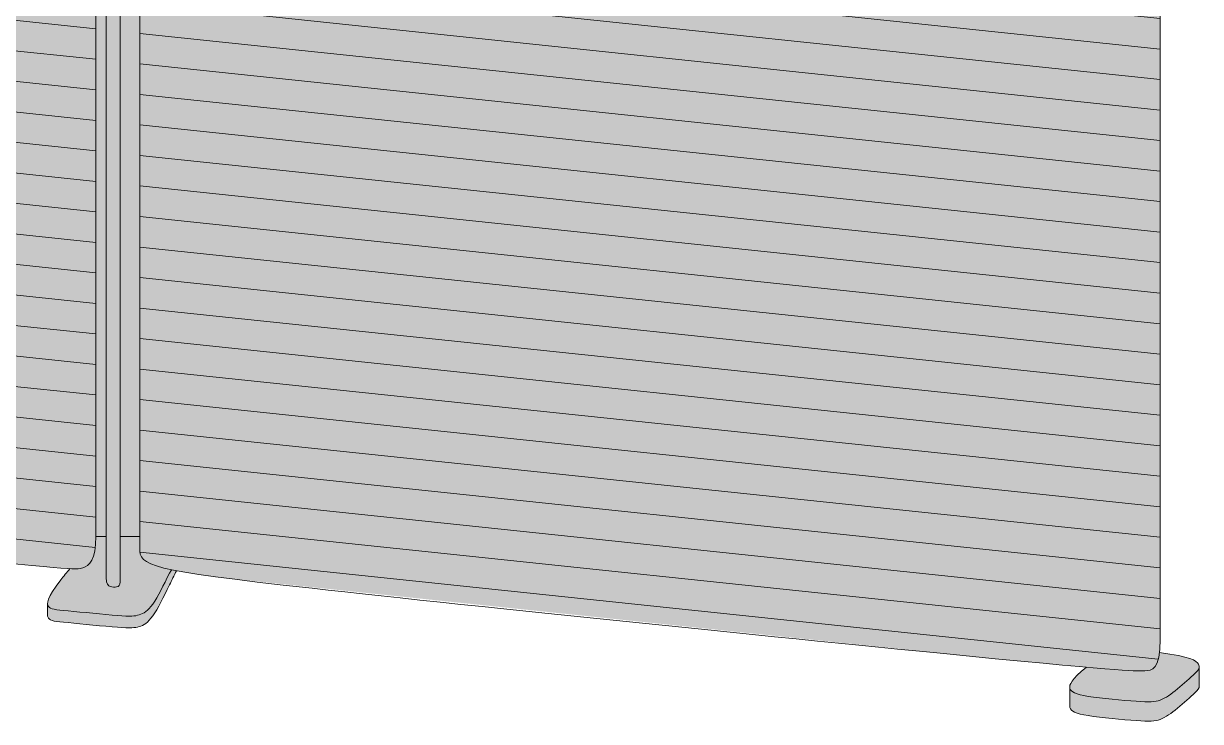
# Model space of a CAD drawing. Header units: millimetres. Extents: x -23380 to 52531, y -5628 to 1041.
# Drawn here: x 34005 to 34866, y -5584 to -5073 of the extents above; entities that cross this region are included whole.
import ezdxf

# ---------------------------------------------------------------- set-up
doc = ezdxf.new("R2010")
doc.units = ezdxf.units.MM
for name, color, linetype, lineweight in [('drawing', 7, 'Continuous', 5), ('hatch', 9, 'Continuous', 5), ('ropes', 7, 'Continuous', 0)]:
    doc.layers.add(name, color=color, linetype=linetype, lineweight=lineweight)

msp = doc.modelspace()

# ---------------------------------------------------------------- hatches: boundary and pattern name
at = {"layer": 'hatch'}
for points in [[(34057.86, -5448.69), (34057.86, -4641.31), (34057.73, -4641.4), (34057.59, -4641.5), (34057.46, -4641.59), (34057.32, -4641.68), (34057.18, -4641.77), (34057.03, -4641.86), (34056.89, -4641.95), (34056.74, -4642.03), (34056.43, -4642.19), (34056.11, -4642.35), (34055.78, -4642.49), (34055.43, -4642.63), (34055.08, -4642.76), (34054.71, -4642.89), (34054.33, -4643), (34053.94, -4643.11), (34053.53, -4643.21), (34053.11, -4643.3), (34052.68, -4643.38), (34052.23, -4643.46), (34051.93, -4643.5), (34051.6, -4643.54), (34051.23, -4643.57), (34050.78, -4643.59), (34050.25, -4643.61), (34049.6, -4643.6), (34047.9, -4643.56), (34042.25, -4643.24), (33321.07, -4581.1), (33316.95, -4580.64), (33315.56, -4580.46), (33314.41, -4580.28), (33312.78, -4579.99), (33312.78, -5388.2), (33312.8, -5394.71), (33312.87, -5397.09), (33312.92, -5398.09), (33312.99, -5398.98), (33313.03, -5399.39), (33313.08, -5399.77), (33313.13, -5400.12), (33313.19, -5400.46), (33313.26, -5400.77), (33313.29, -5400.92), (33313.33, -5401.06), (33313.37, -5401.2), (33313.41, -5401.33), (33313.45, -5401.46), (33313.5, -5401.58), (33313.54, -5401.7), (33313.59, -5401.82), (33313.64, -5401.93), (33313.69, -5402.04), (33313.74, -5402.14), (33313.8, -5402.24), (33313.86, -5402.34), (33313.92, -5402.43), (33313.98, -5402.52), (33314.04, -5402.61), (33314.11, -5402.69), (33314.18, -5402.77), (33314.25, -5402.85), (33314.33, -5402.93), (33314.4, -5403), (33314.48, -5403.07), (33314.52, -5403.11), (33314.56, -5403.14), (33314.61, -5403.18), (33314.65, -5403.21), (33314.7, -5403.24), (33314.75, -5403.27), (33314.8, -5403.31), (33314.85, -5403.34), (33314.91, -5403.37), (33314.97, -5403.4), (33315.04, -5403.43), (33315.11, -5403.46), (33315.18, -5403.5), (33315.26, -5403.53), (33315.34, -5403.56), (33315.44, -5403.59), (33315.63, -5403.65), (33315.86, -5403.71), (33316.12, -5403.78), (33316.4, -5403.84), (33317.09, -5403.97), (33317.93, -5404.12), (33320.18, -5404.43), (34003.71, -5469.22), (34026.02, -5471.26), (34038.77, -5472.2), (34040.9, -5472.3), (34042.65, -5472.34), (34043.4, -5472.34), (34044.07, -5472.33), (34044.68, -5472.31), (34045.23, -5472.28), (34045.72, -5472.23), (34046.17, -5472.18), (34046.37, -5472.15), (34046.57, -5472.12), (34046.76, -5472.08), (34046.94, -5472.05), (34047.12, -5472.01), (34047.29, -5471.96), (34047.46, -5471.92), (34047.62, -5471.88), (34047.93, -5471.78), (34048.23, -5471.68), (34048.68, -5471.51), (34049.13, -5471.33), (34049.35, -5471.24), (34049.57, -5471.14), (34049.8, -5471.03), (34050.02, -5470.92), (34050.24, -5470.8), (34050.46, -5470.68), (34050.68, -5470.55), (34050.89, -5470.42), (34051.11, -5470.27), (34051.33, -5470.13), (34051.54, -5469.97), (34051.75, -5469.81), (34051.96, -5469.64), (34052.17, -5469.46), (34052.38, -5469.28), (34052.58, -5469.08), (34052.78, -5468.88), (34052.98, -5468.67), (34053.18, -5468.45), (34053.38, -5468.22), (34053.57, -5467.98), (34053.76, -5467.73), (34053.95, -5467.47), (34054.13, -5467.21), (34054.31, -5466.93), (34054.49, -5466.64), (34054.66, -5466.34), (34054.84, -5466.03), (34055, -5465.7), (34055.17, -5465.37), (34055.33, -5465.02), (34055.48, -5464.66), (34055.64, -5464.29), (34055.79, -5463.91), (34055.93, -5463.51), (34056.07, -5463.1), (34056.21, -5462.68), (34056.34, -5462.24), (34056.59, -5461.33), (34056.82, -5460.35), (34057.02, -5459.32), (34057.21, -5458.23), (34057.38, -5457.07), (34057.52, -5455.85), (34057.64, -5454.56), (34057.73, -5453.2), (34057.8, -5451.77), (34057.84, -5450.27)], [(34065.34, -5448.69), (34065.34, -4651.18), (34057.86, -4650.43), (34057.86, -5448.69)], [(34065.34, -4651.18), (34065.34, -5478.78), (34065.35, -5479.24), (34065.36, -5479.68), (34065.38, -5480.09), (34065.41, -5480.48), (34065.45, -5480.85), (34065.49, -5481.2), (34065.54, -5481.52), (34065.6, -5481.83), (34065.63, -5481.98), (34065.67, -5482.12), (34065.7, -5482.26), (34065.74, -5482.39), (34065.77, -5482.52), (34065.81, -5482.65), (34065.85, -5482.77), (34065.9, -5482.88), (34065.94, -5483), (34065.99, -5483.1), (34066.03, -5483.21), (34066.08, -5483.31), (34066.13, -5483.41), (34066.18, -5483.5), (34066.23, -5483.59), (34066.28, -5483.68), (34066.34, -5483.76), (34066.39, -5483.85), (34066.45, -5483.92), (34066.5, -5484), (34066.56, -5484.07), (34066.62, -5484.14), (34066.68, -5484.2), (34066.74, -5484.27), (34066.8, -5484.33), (34066.87, -5484.39), (34066.93, -5484.44), (34066.99, -5484.5), (34067.06, -5484.55), (34067.13, -5484.6), (34067.19, -5484.64), (34067.26, -5484.69), (34067.33, -5484.73), (34067.39, -5484.77), (34067.46, -5484.81), (34067.53, -5484.85), (34067.6, -5484.89), (34067.67, -5484.92), (34067.81, -5484.99), (34067.96, -5485.05), (34068.1, -5485.11), (34068.39, -5485.22), (34068.69, -5485.31), (34068.98, -5485.4), (34069.28, -5485.48), (34069.57, -5485.56), (34069.87, -5485.62), (34070.17, -5485.67), (34070.46, -5485.72), (34070.76, -5485.75), (34071.05, -5485.78), (34071.19, -5485.79), (34071.34, -5485.79), (34071.48, -5485.8), (34071.63, -5485.8), (34071.77, -5485.79), (34071.91, -5485.79), (34072.05, -5485.78), (34072.19, -5485.77), (34072.33, -5485.76), (34072.47, -5485.74), (34072.61, -5485.72), (34072.74, -5485.7), (34072.88, -5485.67), (34073.01, -5485.64), (34073.15, -5485.61), (34073.28, -5485.57), (34073.41, -5485.53), (34073.54, -5485.49), (34073.66, -5485.44), (34073.72, -5485.42), (34073.79, -5485.39), (34073.85, -5485.37), (34073.91, -5485.34), (34073.97, -5485.31), (34074.03, -5485.28), (34074.09, -5485.25), (34074.14, -5485.21), (34074.2, -5485.18), (34074.26, -5485.14), (34074.31, -5485.11), (34074.37, -5485.07), (34074.42, -5485.03), (34074.47, -5484.99), (34074.52, -5484.95), (34074.58, -5484.91), (34074.63, -5484.86), (34074.68, -5484.82), (34074.72, -5484.77), (34074.77, -5484.72), (34074.82, -5484.67), (34074.86, -5484.62), (34074.91, -5484.56), (34074.95, -5484.51), (34074.99, -5484.45), (34075.03, -5484.39), (34075.07, -5484.33), (34075.11, -5484.27), (34075.15, -5484.21), (34075.18, -5484.14), (34075.22, -5484.07), (34075.25, -5484), (34075.28, -5483.93), (34075.31, -5483.86), (34075.34, -5483.79), (34075.37, -5483.71), (34075.4, -5483.63), (34075.42, -5483.55), (34075.44, -5483.47), (34075.47, -5483.39), (34075.49, -5483.3), (34075.51, -5483.21), (34075.52, -5483.12), (34075.54, -5483.03), (34075.55, -5482.94), (34075.57, -5482.84), (34075.58, -5482.74), (34075.59, -5482.64), (34075.59, -5482.54), (34075.6, -5482.43), (34075.61, -5482.22), (34075.6, -5481.99), (34075.6, -5448.69), (34075.6, -4652.2)], [(34075.6, -4652.2), (34075.6, -5448.69), (34089.89, -5448.69), (34089.89, -4653.63)], [(34089.89, -4650.98), (34089.89, -5457.2), (34089.9, -5457.87), (34089.91, -5458.52), (34089.95, -5459.16), (34089.97, -5459.47), (34090, -5459.78), (34090.04, -5460.08), (34090.08, -5460.38), (34090.13, -5460.67), (34090.18, -5460.97), (34090.24, -5461.25), (34090.32, -5461.54), (34090.39, -5461.82), (34090.48, -5462.1), (34090.58, -5462.37), (34090.63, -5462.51), (34090.69, -5462.64), (34090.74, -5462.78), (34090.8, -5462.91), (34090.86, -5463.05), (34090.93, -5463.18), (34091, -5463.31), (34091.07, -5463.44), (34091.14, -5463.57), (34091.22, -5463.7), (34091.3, -5463.83), (34091.38, -5463.96), (34091.46, -5464.08), (34091.55, -5464.21), (34091.64, -5464.33), (34091.74, -5464.46), (34091.84, -5464.58), (34091.94, -5464.71), (34092.04, -5464.83), (34092.15, -5464.95), (34092.26, -5465.08), (34092.38, -5465.2), (34092.49, -5465.32), (34092.62, -5465.44), (34092.87, -5465.68), (34093.14, -5465.92), (34093.43, -5466.15), (34093.73, -5466.38), (34094.05, -5466.61), (34094.38, -5466.84), (34094.74, -5467.07), (34095.11, -5467.3), (34095.5, -5467.52), (34095.9, -5467.74), (34096.33, -5467.96), (34096.78, -5468.18), (34097.24, -5468.4), (34098.23, -5468.83), (34099.31, -5469.26), (34100.48, -5469.69), (34101.74, -5470.11), (34103.09, -5470.53), (34104.54, -5470.95), (34106.09, -5471.37), (34109.51, -5472.2), (34113.38, -5473.04), (34116.81, -5473.72), (34124.22, -5475.03), (34132.86, -5476.4), (34154.27, -5479.34), (34694.84, -5536.09), (34804.24, -5546.16), (34816.42, -5546.97), (34820.03, -5547.12), (34822.5, -5547.16), (34823.43, -5547.14), (34825.57, -5547.05), (34827.23, -5546.95), (34827.65, -5546.91), (34828.07, -5546.85), (34828.27, -5546.82), (34828.48, -5546.79), (34828.69, -5546.75), (34828.89, -5546.71), (34829.1, -5546.66), (34829.3, -5546.61), (34829.5, -5546.55), (34829.71, -5546.49), (34829.91, -5546.42), (34830.11, -5546.34), (34830.3, -5546.26), (34830.5, -5546.18), (34830.7, -5546.08), (34830.89, -5545.98), (34831.08, -5545.87), (34831.28, -5545.75), (34831.46, -5545.63), (34831.56, -5545.56), (34831.65, -5545.49), (34831.75, -5545.42), (34831.84, -5545.35), (34831.93, -5545.28), (34832.02, -5545.2), (34832.11, -5545.12), (34832.2, -5545.04), (34832.29, -5544.95), (34832.38, -5544.87), (34832.56, -5544.69), (34832.73, -5544.5), (34832.91, -5544.29), (34833.08, -5544.08), (34833.24, -5543.86), (34833.41, -5543.62), (34833.57, -5543.38), (34833.73, -5543.12), (34833.88, -5542.85), (34834.04, -5542.56), (34834.19, -5542.26), (34834.33, -5541.95), (34834.48, -5541.63), (34834.62, -5541.29), (34834.75, -5540.94), (34834.89, -5540.57), (34835.01, -5540.19), (34835.14, -5539.8), (34835.26, -5539.38), (34835.38, -5538.96), (34835.6, -5538.05), (34835.81, -5537.08), (34836, -5536.04), (34836.17, -5534.93), (34836.33, -5533.75), (34836.44, -5532.71), (34836.54, -5531.61), (34836.69, -5529.25), (34836.79, -5526.65), (34836.82, -5523.81), (34836.82, -4712.48), (34836.69, -4712.58), (34836.55, -4712.69), (34836.41, -4712.79), (34836.27, -4712.89), (34836.13, -4712.98), (34835.98, -4713.08), (34835.83, -4713.17), (34835.67, -4713.26), (34835.52, -4713.35), (34835.36, -4713.44), (34835.19, -4713.53), (34835.03, -4713.61), (34834.86, -4713.69), (34834.68, -4713.77), (34834.33, -4713.92), (34833.96, -4714.06), (34833.57, -4714.19), (34833.18, -4714.32), (34832.76, -4714.43), (34832.34, -4714.54), (34831.9, -4714.64), (34831.44, -4714.73), (34830.97, -4714.8), (34830.67, -4714.85), (34830.34, -4714.89), (34829.96, -4714.92), (34829.52, -4714.94), (34828.98, -4714.95), (34828.34, -4714.95), (34826.63, -4714.91), (34820.98, -4714.59), (34099.81, -4652.44), (34095.68, -4651.99), (34094.3, -4651.81), (34093.15, -4651.63), (34091.41, -4651.32), (34090.63, -4651.15)], [(34075.6, -5448.69), (34075.6, -5481.99), (34075.61, -5482.22), (34075.6, -5482.43), (34075.59, -5482.54), (34075.59, -5482.64), (34075.58, -5482.74), (34075.57, -5482.84), (34075.55, -5482.94), (34075.54, -5483.03), (34075.52, -5483.12), (34075.51, -5483.21), (34075.49, -5483.3), (34075.47, -5483.39), (34075.44, -5483.47), (34075.42, -5483.55), (34075.4, -5483.63), (34075.37, -5483.71), (34075.34, -5483.79), (34075.31, -5483.86), (34075.28, -5483.93), (34075.25, -5484), (34075.22, -5484.07), (34075.18, -5484.14), (34075.15, -5484.21), (34075.11, -5484.27), (34075.07, -5484.33), (34075.03, -5484.39), (34074.99, -5484.45), (34074.95, -5484.51), (34074.91, -5484.56), (34074.86, -5484.62), (34074.82, -5484.67), (34074.77, -5484.72), (34074.72, -5484.77), (34074.68, -5484.82), (34074.63, -5484.86), (34074.58, -5484.91), (34074.52, -5484.95), (34074.47, -5484.99), (34074.42, -5485.03), (34074.37, -5485.07), (34074.31, -5485.11), (34074.26, -5485.14), (34074.2, -5485.18), (34074.14, -5485.21), (34074.09, -5485.25), (34074.03, -5485.28), (34073.97, -5485.31), (34073.91, -5485.34), (34073.85, -5485.37), (34073.79, -5485.39), (34073.72, -5485.42), (34073.66, -5485.44), (34073.54, -5485.49), (34073.41, -5485.53), (34073.28, -5485.57), (34073.15, -5485.61), (34073.01, -5485.64), (34072.88, -5485.67), (34072.74, -5485.7), (34072.61, -5485.72), (34072.47, -5485.74), (34072.33, -5485.76), (34072.19, -5485.77), (34072.05, -5485.78), (34071.91, -5485.79), (34071.77, -5485.79), (34071.63, -5485.8), (34071.48, -5485.8), (34071.34, -5485.79), (34071.19, -5485.79), (34071.05, -5485.78), (34070.76, -5485.75), (34070.46, -5485.72), (34070.17, -5485.67), (34069.87, -5485.62), (34069.57, -5485.56), (34069.28, -5485.48), (34068.98, -5485.4), (34068.69, -5485.31), (34068.39, -5485.22), (34068.1, -5485.11), (34067.96, -5485.05), (34067.81, -5484.99), (34067.67, -5484.92), (34067.6, -5484.89), (34067.53, -5484.85), (34067.46, -5484.81), (34067.39, -5484.77), (34067.33, -5484.73), (34067.26, -5484.69), (34067.19, -5484.64), (34067.13, -5484.6), (34067.06, -5484.55), (34066.99, -5484.5), (34066.93, -5484.44), (34066.87, -5484.39), (34066.8, -5484.33), (34066.74, -5484.27), (34066.68, -5484.2), (34066.62, -5484.14), (34066.56, -5484.07), (34066.5, -5484), (34066.45, -5483.92), (34066.39, -5483.85), (34066.34, -5483.76), (34066.28, -5483.68), (34066.23, -5483.59), (34066.18, -5483.5), (34066.13, -5483.41), (34066.08, -5483.31), (34066.03, -5483.21), (34065.99, -5483.1), (34065.94, -5483), (34065.9, -5482.88), (34065.85, -5482.77), (34065.81, -5482.65), (34065.77, -5482.52), (34065.74, -5482.39), (34065.7, -5482.26), (34065.67, -5482.12), (34065.63, -5481.98), (34065.6, -5481.83), (34065.54, -5481.52), (34065.49, -5481.2), (34065.45, -5480.85), (34065.41, -5480.48), (34065.38, -5480.09), (34065.36, -5479.68), (34065.35, -5479.24), (34065.34, -5478.78), (34065.34, -5448.69), (34057.86, -5448.69), (34057.84, -5450.27), (34057.8, -5451.77), (34057.73, -5453.2), (34057.64, -5454.56), (34057.52, -5455.85), (34057.38, -5457.07), (34057.21, -5458.23), (34057.02, -5459.32), (34056.82, -5460.35), (34056.59, -5461.33), (34056.34, -5462.24), (34056.21, -5462.68), (34056.07, -5463.1), (34055.93, -5463.51), (34055.79, -5463.91), (34055.64, -5464.29), (34055.48, -5464.66), (34055.33, -5465.02), (34055.17, -5465.37), (34055, -5465.7), (34054.84, -5466.03), (34054.66, -5466.34), (34054.49, -5466.64), (34054.31, -5466.93), (34054.13, -5467.21), (34053.95, -5467.47), (34053.76, -5467.73), (34053.57, -5467.98), (34053.38, -5468.22), (34053.18, -5468.45), (34052.98, -5468.67), (34052.78, -5468.88), (34052.58, -5469.08), (34052.38, -5469.28), (34052.17, -5469.46), (34051.96, -5469.64), (34051.75, -5469.81), (34051.54, -5469.97), (34051.33, -5470.13), (34051.11, -5470.27), (34050.89, -5470.42), (34050.68, -5470.55), (34050.46, -5470.68), (34050.24, -5470.8), (34050.02, -5470.92), (34049.8, -5471.03), (34049.57, -5471.14), (34049.35, -5471.24), (34049.13, -5471.33), (34048.68, -5471.51), (34048.23, -5471.68), (34047.93, -5471.78), (34047.62, -5471.88), (34047.46, -5471.92), (34047.29, -5471.96), (34047.12, -5472.01), (34046.94, -5472.05), (34046.76, -5472.08), (34046.57, -5472.12), (34046.37, -5472.15), (34046.17, -5472.18), (34045.72, -5472.23), (34045.23, -5472.28), (34044.68, -5472.31), (34044.07, -5472.33), (34043.4, -5472.34), (34042.65, -5472.34), (34040.9, -5472.3), (34038.77, -5472.2), (34032.08, -5480.47), (34029.49, -5483.91), (34028.38, -5485.46), (34027.38, -5486.9), (34026.49, -5488.25), (34025.7, -5489.5), (34025.01, -5490.66), (34024.41, -5491.74), (34024.14, -5492.24), (34023.9, -5492.73), (34023.68, -5493.19), (34023.48, -5493.64), (34023.29, -5494.07), (34023.13, -5494.48), (34022.98, -5494.87), (34022.86, -5495.24), (34022.75, -5495.6), (34022.65, -5495.94), (34022.61, -5496.11), (34022.58, -5496.27), (34022.54, -5496.43), (34022.52, -5496.58), (34022.49, -5496.73), (34022.47, -5496.88), (34022.45, -5497.02), (34022.44, -5497.16), (34022.42, -5497.3), (34022.42, -5497.43), (34022.41, -5497.56), (34022.41, -5497.69), (34022.41, -5497.79), (34022.41, -5497.88), (34022.42, -5497.97), (34022.42, -5498.05), (34022.43, -5498.14), (34022.44, -5498.23), (34022.45, -5498.31), (34022.46, -5498.39), (34022.48, -5498.47), (34022.49, -5498.55), (34022.51, -5498.63), (34022.53, -5498.71), (34022.54, -5498.78), (34022.57, -5498.85), (34022.59, -5498.93), (34022.61, -5499), (34022.63, -5499.07), (34022.66, -5499.13), (34022.69, -5499.2), (34022.71, -5499.27), (34022.74, -5499.33), (34022.77, -5499.4), (34022.8, -5499.46), (34022.84, -5499.52), (34022.87, -5499.58), (34022.9, -5499.64), (34022.94, -5499.7), (34022.97, -5499.75), (34023.01, -5499.81), (34023.05, -5499.87), (34023.12, -5499.97), (34023.2, -5500.07), (34023.27, -5500.16), (34023.35, -5500.25), (34023.43, -5500.34), (34023.51, -5500.43), (34023.6, -5500.51), (34023.69, -5500.59), (34023.78, -5500.67), (34023.88, -5500.74), (34023.98, -5500.82), (34024.08, -5500.89), (34024.19, -5500.96), (34024.3, -5501.03), (34024.41, -5501.09), (34024.53, -5501.15), (34024.66, -5501.22), (34024.78, -5501.28), (34024.91, -5501.33), (34025.05, -5501.39), (34025.19, -5501.44), (34025.33, -5501.5), (34025.48, -5501.55), (34025.8, -5501.65), (34026.13, -5501.74), (34026.49, -5501.83), (34026.87, -5501.91), (34027.27, -5501.99), (34028.14, -5502.14), (34029.13, -5502.28), (34031.43, -5502.55), (34073.59, -5506.56), (34076.94, -5506.79), (34079.75, -5506.93), (34082.09, -5506.99), (34083.11, -5506.98), (34084.04, -5506.95), (34084.89, -5506.91), (34085.67, -5506.84), (34086.4, -5506.76), (34086.75, -5506.71), (34087.08, -5506.66), (34087.41, -5506.6), (34087.72, -5506.53), (34088.03, -5506.47), (34088.34, -5506.39), (34088.93, -5506.24), (34089.52, -5506.06), (34090.11, -5505.87), (34090.69, -5505.66), (34090.99, -5505.54), (34091.29, -5505.42), (34091.58, -5505.29), (34091.88, -5505.15), (34092.18, -5505.01), (34092.48, -5504.85), (34092.78, -5504.69), (34093.08, -5504.51), (34093.39, -5504.33), (34093.69, -5504.13), (34094, -5503.93), (34094.31, -5503.71), (34094.62, -5503.48), (34094.93, -5503.24), (34095.24, -5502.98), (34095.56, -5502.71), (34095.87, -5502.42), (34096.19, -5502.12), (34096.51, -5501.81), (34096.84, -5501.48), (34097.16, -5501.13), (34097.49, -5500.76), (34097.82, -5500.38), (34098.15, -5499.98), (34098.49, -5499.56), (34098.83, -5499.12), (34099.51, -5498.19), (34100.21, -5497.17), (34100.91, -5496.08), (34101.63, -5494.91), (34102.36, -5493.68), (34103.84, -5491.03), (34105.36, -5488.18), (34111.72, -5475.53), (34113.38, -5473.04), (34109.51, -5472.2), (34106.09, -5471.37), (34104.54, -5470.95), (34103.09, -5470.53), (34101.74, -5470.11), (34100.48, -5469.69), (34099.31, -5469.26), (34098.23, -5468.83), (34097.24, -5468.4), (34096.78, -5468.18), (34096.33, -5467.96), (34095.9, -5467.74), (34095.5, -5467.52), (34095.11, -5467.3), (34094.74, -5467.07), (34094.38, -5466.84), (34094.05, -5466.61), (34093.73, -5466.38), (34093.43, -5466.15), (34093.14, -5465.92), (34092.87, -5465.68), (34092.62, -5465.44), (34092.49, -5465.32), (34092.38, -5465.2), (34092.26, -5465.08), (34092.15, -5464.95), (34092.04, -5464.83), (34091.94, -5464.71), (34091.84, -5464.58), (34091.74, -5464.46), (34091.64, -5464.33), (34091.55, -5464.21), (34091.46, -5464.08), (34091.38, -5463.96), (34091.3, -5463.83), (34091.22, -5463.7), (34091.14, -5463.57), (34091.07, -5463.44), (34091, -5463.31), (34090.93, -5463.18), (34090.86, -5463.05), (34090.8, -5462.91), (34090.74, -5462.78), (34090.69, -5462.64), (34090.63, -5462.51), (34090.58, -5462.37), (34090.48, -5462.1), (34090.39, -5461.82), (34090.32, -5461.54), (34090.24, -5461.25), (34090.18, -5460.97), (34090.13, -5460.67), (34090.08, -5460.38), (34090.04, -5460.08), (34090, -5459.78), (34089.97, -5459.47), (34089.95, -5459.16), (34089.91, -5458.52), (34089.9, -5457.87), (34089.89, -5457.2), (34089.89, -5448.69)], [(34116.81, -5473.72), (34113.38, -5473.04), (34111.72, -5475.53), (34105.36, -5488.18), (34103.84, -5491.03), (34102.36, -5493.68), (34101.63, -5494.91), (34100.91, -5496.08), (34100.21, -5497.17), (34099.51, -5498.19), (34098.83, -5499.12), (34098.49, -5499.56), (34098.15, -5499.98), (34097.82, -5500.38), (34097.49, -5500.76), (34097.16, -5501.13), (34096.84, -5501.48), (34096.51, -5501.81), (34096.19, -5502.12), (34095.87, -5502.42), (34095.56, -5502.71), (34095.24, -5502.98), (34094.93, -5503.24), (34094.62, -5503.48), (34094.31, -5503.71), (34094, -5503.93), (34093.69, -5504.13), (34093.39, -5504.33), (34093.08, -5504.51), (34092.78, -5504.69), (34092.48, -5504.85), (34092.18, -5505.01), (34091.88, -5505.15), (34091.58, -5505.29), (34091.29, -5505.42), (34090.99, -5505.54), (34090.69, -5505.66), (34090.11, -5505.87), (34089.52, -5506.06), (34088.93, -5506.24), (34088.34, -5506.39), (34088.03, -5506.47), (34087.72, -5506.53), (34087.41, -5506.6), (34087.08, -5506.66), (34086.75, -5506.71), (34086.4, -5506.76), (34085.67, -5506.84), (34084.89, -5506.91), (34084.04, -5506.95), (34083.11, -5506.98), (34082.09, -5506.99), (34079.75, -5506.93), (34076.94, -5506.79), (34073.59, -5506.56), (34031.43, -5502.55), (34029.13, -5502.28), (34028.14, -5502.14), (34027.27, -5501.99), (34026.87, -5501.91), (34026.49, -5501.83), (34026.13, -5501.74), (34025.8, -5501.65), (34025.48, -5501.55), (34025.33, -5501.5), (34025.19, -5501.44), (34025.05, -5501.39), (34024.91, -5501.33), (34024.78, -5501.28), (34024.66, -5501.22), (34024.53, -5501.15), (34024.41, -5501.09), (34024.3, -5501.03), (34024.19, -5500.96), (34024.08, -5500.89), (34023.98, -5500.82), (34023.88, -5500.74), (34023.78, -5500.67), (34023.69, -5500.59), (34023.6, -5500.51), (34023.51, -5500.43), (34023.43, -5500.34), (34023.35, -5500.25), (34023.27, -5500.16), (34023.2, -5500.07), (34023.12, -5499.97), (34023.05, -5499.87), (34022.98, -5499.76), (34022.94, -5499.71), (34022.91, -5499.65), (34022.88, -5499.59), (34022.84, -5499.53), (34022.81, -5499.47), (34022.78, -5499.41), (34022.75, -5499.35), (34022.72, -5499.29), (34022.7, -5499.23), (34022.67, -5499.16), (34022.65, -5499.1), (34022.62, -5499.03), (34022.6, -5498.96), (34022.58, -5498.89), (34022.56, -5498.82), (34022.54, -5498.75), (34022.52, -5498.68), (34022.5, -5498.61), (34022.49, -5498.53), (34022.47, -5498.45), (34022.46, -5498.37), (34022.45, -5498.29), (34022.44, -5498.21), (34022.43, -5498.13), (34022.42, -5498.05), (34022.42, -5497.96), (34022.41, -5497.87), (34022.41, -5497.79), (34022.41, -5506.28), (34022.41, -5506.38), (34022.41, -5506.47), (34022.42, -5506.56), (34022.42, -5506.65), (34022.43, -5506.73), (34022.44, -5506.82), (34022.45, -5506.9), (34022.46, -5506.98), (34022.48, -5507.07), (34022.49, -5507.14), (34022.51, -5507.22), (34022.53, -5507.3), (34022.54, -5507.37), (34022.57, -5507.45), (34022.59, -5507.52), (34022.61, -5507.59), (34022.63, -5507.66), (34022.66, -5507.73), (34022.69, -5507.79), (34022.71, -5507.86), (34022.74, -5507.92), (34022.77, -5507.99), (34022.8, -5508.05), (34022.84, -5508.11), (34022.87, -5508.17), (34022.9, -5508.23), (34022.94, -5508.29), (34022.97, -5508.35), (34023.01, -5508.4), (34023.05, -5508.46), (34023.12, -5508.57), (34023.2, -5508.66), (34023.27, -5508.76), (34023.35, -5508.85), (34023.43, -5508.93), (34023.51, -5509.02), (34023.6, -5509.1), (34023.69, -5509.18), (34023.78, -5509.26), (34023.88, -5509.34), (34023.98, -5509.41), (34024.08, -5509.48), (34024.19, -5509.55), (34024.3, -5509.62), (34024.41, -5509.68), (34024.53, -5509.75), (34024.66, -5509.81), (34024.78, -5509.87), (34024.91, -5509.93), (34025.05, -5509.98), (34025.19, -5510.04), (34025.33, -5510.09), (34025.48, -5510.14), (34025.8, -5510.24), (34026.13, -5510.33), (34026.49, -5510.42), (34026.87, -5510.5), (34027.27, -5510.58), (34028.14, -5510.74), (34029.13, -5510.88), (34031.43, -5511.15), (34073.59, -5515.16), (34076.94, -5515.39), (34079.75, -5515.53), (34082.09, -5515.58), (34083.11, -5515.57), (34084.04, -5515.55), (34084.89, -5515.5), (34085.67, -5515.44), (34086.4, -5515.35), (34086.75, -5515.3), (34087.08, -5515.25), (34087.41, -5515.19), (34087.72, -5515.13), (34088.03, -5515.06), (34088.34, -5514.99), (34088.93, -5514.83), (34089.52, -5514.65), (34090.11, -5514.46), (34090.69, -5514.25), (34090.99, -5514.13), (34091.29, -5514.01), (34091.58, -5513.88), (34091.88, -5513.74), (34092.18, -5513.6), (34092.48, -5513.44), (34092.78, -5513.28), (34093.08, -5513.11), (34093.39, -5512.92), (34093.69, -5512.73), (34094, -5512.52), (34094.31, -5512.3), (34094.62, -5512.07), (34094.93, -5511.83), (34095.24, -5511.57), (34095.56, -5511.3), (34095.87, -5511.02), (34096.19, -5510.72), (34096.51, -5510.4), (34096.84, -5510.07), (34097.16, -5509.72), (34097.49, -5509.36), (34097.82, -5508.97), (34098.15, -5508.57), (34098.49, -5508.15), (34098.83, -5507.72), (34099.51, -5506.78), (34100.21, -5505.76), (34100.91, -5504.67), (34101.63, -5503.5), (34102.36, -5502.27), (34103.84, -5499.63), (34105.36, -5496.77), (34111.72, -5484.12)], [(34836.33, -5533.75), (34836.17, -5534.93), (34836, -5536.04), (34835.81, -5537.08), (34835.6, -5538.05), (34835.38, -5538.96), (34835.26, -5539.38), (34835.14, -5539.8), (34835.01, -5540.19), (34834.89, -5540.57), (34834.75, -5540.94), (34834.62, -5541.29), (34834.48, -5541.63), (34834.33, -5541.95), (34834.19, -5542.26), (34834.04, -5542.56), (34833.88, -5542.85), (34833.73, -5543.12), (34833.57, -5543.38), (34833.41, -5543.62), (34833.24, -5543.86), (34833.08, -5544.08), (34832.91, -5544.29), (34832.73, -5544.5), (34832.56, -5544.69), (34832.38, -5544.87), (34832.29, -5544.95), (34832.2, -5545.04), (34832.11, -5545.12), (34832.02, -5545.2), (34831.93, -5545.28), (34831.84, -5545.35), (34831.75, -5545.42), (34831.65, -5545.49), (34831.56, -5545.56), (34831.46, -5545.63), (34831.28, -5545.75), (34831.08, -5545.87), (34830.89, -5545.98), (34830.7, -5546.08), (34830.5, -5546.18), (34830.3, -5546.26), (34830.11, -5546.34), (34829.91, -5546.42), (34829.71, -5546.49), (34829.5, -5546.55), (34829.3, -5546.61), (34829.1, -5546.66), (34828.89, -5546.71), (34828.69, -5546.75), (34828.48, -5546.79), (34828.27, -5546.82), (34828.07, -5546.85), (34827.65, -5546.91), (34827.23, -5546.95), (34825.57, -5547.05), (34823.43, -5547.14), (34822.5, -5547.16), (34820.03, -5547.12), (34816.42, -5546.97), (34804.24, -5546.16), (34782.87, -5544.38), (34779.57, -5547.2), (34778.16, -5548.47), (34776.9, -5549.65), (34775.77, -5550.76), (34774.78, -5551.78), (34773.91, -5552.73), (34773.52, -5553.18), (34773.16, -5553.62), (34772.83, -5554.04), (34772.53, -5554.44), (34772.25, -5554.83), (34772, -5555.2), (34771.78, -5555.56), (34771.58, -5555.91), (34771.48, -5556.08), (34771.4, -5556.24), (34771.32, -5556.41), (34771.24, -5556.57), (34771.17, -5556.72), (34771.11, -5556.88), (34771.05, -5557.03), (34770.99, -5557.18), (34770.94, -5557.32), (34770.9, -5557.47), (34770.86, -5557.61), (34770.82, -5557.75), (34770.79, -5557.88), (34770.77, -5558.02), (34770.74, -5558.15), (34770.73, -5558.28), (34770.71, -5558.41), (34770.7, -5558.53), (34770.7, -5558.66), (34770.7, -5558.78), (34770.7, -5558.86), (34770.7, -5558.99), (34770.71, -5559.13), (34770.72, -5559.26), (34770.74, -5559.39), (34770.77, -5559.52), (34770.79, -5559.65), (34770.82, -5559.77), (34770.86, -5559.9), (34770.89, -5560.02), (34770.93, -5560.14), (34770.98, -5560.26), (34771.03, -5560.38), (34771.08, -5560.5), (34771.14, -5560.62), (34771.2, -5560.73), (34771.26, -5560.85), (34771.33, -5560.96), (34771.41, -5561.07), (34771.48, -5561.18), (34771.57, -5561.29), (34771.65, -5561.4), (34771.75, -5561.51), (34771.84, -5561.61), (34771.94, -5561.72), (34772.05, -5561.82), (34772.16, -5561.92), (34772.28, -5562.03), (34772.4, -5562.13), (34772.53, -5562.23), (34772.66, -5562.32), (34772.8, -5562.42), (34772.94, -5562.52), (34773.09, -5562.61), (34773.25, -5562.71), (34773.41, -5562.8), (34773.58, -5562.89), (34773.75, -5562.98), (34773.93, -5563.08), (34774.3, -5563.25), (34774.71, -5563.43), (34775.13, -5563.6), (34775.59, -5563.77), (34776.07, -5563.94), (34776.58, -5564.1), (34777.12, -5564.26), (34778.3, -5564.58), (34779.59, -5564.89), (34781.02, -5565.19), (34782.58, -5565.48), (34784.28, -5565.77), (34788.1, -5566.34), (34792.37, -5566.88), (34801.67, -5567.88), (34819.31, -5569.35), (34825.64, -5569.72), (34828.15, -5569.79), (34829.27, -5569.79), (34830.31, -5569.76), (34831.28, -5569.71), (34832.2, -5569.63), (34832.64, -5569.58), (34833.06, -5569.53), (34833.48, -5569.46), (34833.89, -5569.39), (34834.28, -5569.31), (34834.68, -5569.23), (34835.06, -5569.13), (34835.44, -5569.03), (34835.82, -5568.92), (34836.19, -5568.8), (34836.57, -5568.67), (34836.94, -5568.54), (34837.31, -5568.39), (34837.68, -5568.24), (34838.06, -5568.08), (34838.43, -5567.91), (34839.19, -5567.54), (34839.94, -5567.15), (34840.71, -5566.72), (34841.47, -5566.26), (34842.25, -5565.78), (34843.03, -5565.26), (34844.61, -5564.16), (34846.23, -5562.96), (34849.58, -5560.3), (34853.07, -5557.39), (34856.51, -5554.4), (34859.66, -5551.55), (34862.3, -5549.04), (34863.03, -5548.3), (34863.68, -5547.61), (34863.97, -5547.28), (34864.24, -5546.97), (34864.48, -5546.66), (34864.59, -5546.51), (34864.7, -5546.37), (34864.8, -5546.22), (34864.89, -5546.08), (34864.98, -5545.93), (34865.07, -5545.79), (34865.14, -5545.65), (34865.21, -5545.52), (34865.28, -5545.38), (34865.31, -5545.31), (34865.33, -5545.24), (34865.36, -5545.17), (34865.38, -5545.11), (34865.41, -5545.04), (34865.43, -5544.97), (34865.45, -5544.9), (34865.47, -5544.84), (34865.49, -5544.77), (34865.5, -5544.7), (34865.51, -5544.64), (34865.53, -5544.57), (34865.54, -5544.5), (34865.55, -5544.43), (34865.55, -5544.37), (34865.56, -5544.3), (34865.56, -5544.23), (34865.57, -5544.17), (34865.57, -5544.1), (34865.57, -5544.04), (34865.56, -5543.98), (34865.56, -5543.92), (34865.56, -5543.86), (34865.55, -5543.8), (34865.54, -5543.73), (34865.53, -5543.67), (34865.52, -5543.61), (34865.51, -5543.55), (34865.5, -5543.49), (34865.48, -5543.43), (34865.47, -5543.36), (34865.45, -5543.3), (34865.43, -5543.24), (34865.41, -5543.18), (34865.39, -5543.11), (34865.37, -5543.05), (34865.35, -5542.99), (34865.3, -5542.86), (34865.24, -5542.73), (34865.18, -5542.6), (34865.11, -5542.47), (34865.03, -5542.33), (34864.95, -5542.2), (34864.87, -5542.06), (34864.79, -5541.95), (34864.72, -5541.83), (34864.63, -5541.72), (34864.55, -5541.6), (34864.45, -5541.48), (34864.36, -5541.37), (34864.25, -5541.25), (34864.14, -5541.13), (34864.03, -5541.01), (34863.9, -5540.88), (34863.77, -5540.76), (34863.63, -5540.64), (34863.48, -5540.51), (34863.33, -5540.39), (34863.16, -5540.26), (34862.99, -5540.13), (34862.8, -5540), (34862.61, -5539.87), (34862.4, -5539.75), (34862.19, -5539.62), (34861.96, -5539.48), (34861.72, -5539.35), (34861.47, -5539.22), (34861.21, -5539.09), (34860.64, -5538.82), (34860.02, -5538.56), (34859.35, -5538.29), (34858.62, -5538.02), (34857.82, -5537.75), (34856.96, -5537.48), (34856.02, -5537.21), (34855.02, -5536.93), (34852.79, -5536.39), (34850.24, -5535.85), (34847.34, -5535.31), (34844.07, -5534.78)], [(34770.7, -5558.86), (34770.7, -5572.89), (34770.7, -5572.96), (34770.7, -5573.03), (34770.7, -5573.1), (34770.71, -5573.18), (34770.71, -5573.25), (34770.72, -5573.32), (34770.73, -5573.39), (34770.74, -5573.46), (34770.75, -5573.53), (34770.76, -5573.6), (34770.79, -5573.73), (34770.82, -5573.87), (34770.86, -5574), (34770.89, -5574.12), (34770.93, -5574.25), (34770.98, -5574.37), (34771.03, -5574.49), (34771.08, -5574.6), (34771.14, -5574.72), (34771.2, -5574.84), (34771.26, -5574.95), (34771.33, -5575.06), (34771.41, -5575.18), (34771.48, -5575.29), (34771.57, -5575.4), (34771.65, -5575.5), (34771.75, -5575.61), (34771.84, -5575.72), (34771.94, -5575.82), (34772.05, -5575.92), (34772.16, -5576.03), (34772.28, -5576.13), (34772.4, -5576.23), (34772.53, -5576.33), (34772.66, -5576.43), (34772.8, -5576.52), (34772.94, -5576.62), (34773.09, -5576.72), (34773.25, -5576.81), (34773.41, -5576.9), (34773.58, -5577), (34773.75, -5577.09), (34773.93, -5577.18), (34774.3, -5577.36), (34774.71, -5577.53), (34775.13, -5577.71), (34775.59, -5577.88), (34776.07, -5578.04), (34776.58, -5578.21), (34777.12, -5578.37), (34778.3, -5578.68), (34779.59, -5578.99), (34781.02, -5579.29), (34782.58, -5579.59), (34784.28, -5579.87), (34788.1, -5580.44), (34792.37, -5580.98), (34801.67, -5581.98), (34819.31, -5583.45), (34825.64, -5583.83), (34828.15, -5583.89), (34829.27, -5583.89), (34830.31, -5583.87), (34831.28, -5583.81), (34832.2, -5583.74), (34832.64, -5583.69), (34833.06, -5583.63), (34833.48, -5583.57), (34833.89, -5583.5), (34834.28, -5583.42), (34834.68, -5583.33), (34835.06, -5583.24), (34835.44, -5583.13), (34835.82, -5583.02), (34836.19, -5582.9), (34836.57, -5582.78), (34836.94, -5582.64), (34837.31, -5582.5), (34837.68, -5582.34), (34838.06, -5582.18), (34838.43, -5582.01), (34839.19, -5581.65), (34839.94, -5581.25), (34840.71, -5580.82), (34841.47, -5580.36), (34842.25, -5579.88), (34843.03, -5579.37), (34844.61, -5578.26), (34846.23, -5577.06), (34849.58, -5574.41), (34853.07, -5571.49), (34856.51, -5568.51), (34859.66, -5565.66), (34862.3, -5563.15), (34863.05, -5562.39), (34863.7, -5561.69), (34863.99, -5561.36), (34864.26, -5561.04), (34864.51, -5560.73), (34864.62, -5560.58), (34864.73, -5560.43), (34864.83, -5560.29), (34864.92, -5560.14), (34865.01, -5560), (34865.09, -5559.85), (34865.17, -5559.71), (34865.23, -5559.57), (34865.27, -5559.5), (34865.3, -5559.43), (34865.33, -5559.36), (34865.35, -5559.29), (34865.38, -5559.22), (34865.4, -5559.16), (34865.43, -5559.09), (34865.45, -5559.02), (34865.47, -5558.95), (34865.48, -5558.88), (34865.5, -5558.81), (34865.51, -5558.75), (34865.53, -5558.68), (34865.54, -5558.61), (34865.55, -5558.54), (34865.55, -5558.47), (34865.56, -5558.41), (34865.56, -5558.34), (34865.57, -5558.27), (34865.57, -5558.2), (34865.57, -5544.17), (34865.56, -5544.23), (34865.56, -5544.3), (34865.55, -5544.37), (34865.55, -5544.43), (34865.54, -5544.5), (34865.53, -5544.57), (34865.51, -5544.64), (34865.5, -5544.7), (34865.49, -5544.77), (34865.47, -5544.84), (34865.45, -5544.9), (34865.43, -5544.97), (34865.41, -5545.04), (34865.38, -5545.11), (34865.36, -5545.17), (34865.33, -5545.24), (34865.31, -5545.31), (34865.28, -5545.38), (34865.21, -5545.52), (34865.14, -5545.65), (34865.07, -5545.79), (34864.98, -5545.93), (34864.89, -5546.08), (34864.8, -5546.22), (34864.7, -5546.37), (34864.59, -5546.51), (34864.48, -5546.66), (34864.24, -5546.97), (34863.97, -5547.28), (34863.68, -5547.61), (34863.03, -5548.3), (34862.3, -5549.04), (34859.66, -5551.55), (34856.51, -5554.4), (34853.07, -5557.39), (34849.58, -5560.3), (34846.23, -5562.96), (34844.61, -5564.16), (34843.03, -5565.26), (34842.25, -5565.78), (34841.47, -5566.26), (34840.71, -5566.72), (34839.94, -5567.15), (34839.19, -5567.54), (34838.43, -5567.91), (34838.06, -5568.08), (34837.68, -5568.24), (34837.31, -5568.39), (34836.94, -5568.54), (34836.57, -5568.67), (34836.19, -5568.8), (34835.82, -5568.92), (34835.44, -5569.03), (34835.06, -5569.13), (34834.68, -5569.23), (34834.28, -5569.31), (34833.89, -5569.39), (34833.48, -5569.46), (34833.06, -5569.53), (34832.64, -5569.58), (34832.2, -5569.63), (34831.28, -5569.71), (34830.31, -5569.76), (34829.27, -5569.79), (34828.15, -5569.79), (34825.64, -5569.72), (34819.31, -5569.35), (34801.67, -5567.88), (34792.37, -5566.88), (34788.1, -5566.34), (34784.28, -5565.77), (34782.58, -5565.48), (34781.02, -5565.19), (34779.59, -5564.89), (34778.3, -5564.58), (34777.12, -5564.26), (34776.58, -5564.1), (34776.07, -5563.94), (34775.59, -5563.77), (34775.13, -5563.6), (34774.71, -5563.43), (34774.3, -5563.25), (34773.93, -5563.08), (34773.75, -5562.98), (34773.58, -5562.89), (34773.41, -5562.8), (34773.25, -5562.71), (34773.09, -5562.61), (34772.94, -5562.52), (34772.8, -5562.42), (34772.66, -5562.32), (34772.53, -5562.23), (34772.4, -5562.13), (34772.28, -5562.03), (34772.16, -5561.92), (34772.05, -5561.82), (34771.94, -5561.72), (34771.84, -5561.61), (34771.75, -5561.51), (34771.65, -5561.4), (34771.57, -5561.29), (34771.48, -5561.18), (34771.41, -5561.07), (34771.33, -5560.96), (34771.26, -5560.85), (34771.2, -5560.73), (34771.14, -5560.62), (34771.08, -5560.5), (34771.03, -5560.38), (34770.98, -5560.26), (34770.93, -5560.14), (34770.89, -5560.02), (34770.86, -5559.9), (34770.82, -5559.77), (34770.79, -5559.65), (34770.77, -5559.52), (34770.74, -5559.39), (34770.72, -5559.26), (34770.71, -5559.13), (34770.7, -5558.99)]]:
    msp.add_hatch(color=256, dxfattribs=at).paths.add_polyline_path(points, flags=0)
at = {"layer": 'ropes', "lineweight": 0}
h = msp.add_hatch(dxfattribs=at)
h.set_pattern_fill('ANSI31', color=256, scale=7, angle=129, style=0)
h.paths.add_polyline_path([(34057.86, -5448.69), (34057.86, -4641.31), (34057.73, -4641.4), (34057.59, -4641.5), (34057.46, -4641.59), (34057.32, -4641.68), (34057.18, -4641.77), (34057.03, -4641.86), (34056.89, -4641.95), (34056.74, -4642.03), (34056.43, -4642.19), (34056.11, -4642.35), (34055.78, -4642.49), (34055.43, -4642.63), (34055.08, -4642.76), (34054.71, -4642.89), (34054.33, -4643), (34053.94, -4643.11), (34053.53, -4643.21), (34053.11, -4643.3), (34052.68, -4643.38), (34052.23, -4643.46), (34051.93, -4643.5), (34051.6, -4643.54), (34051.23, -4643.57), (34050.78, -4643.59), (34050.25, -4643.61), (34049.6, -4643.6), (34047.9, -4643.56), (34042.25, -4643.24), (33321.07, -4581.1), (33316.95, -4580.64), (33315.56, -4580.46), (33314.41, -4580.28), (33312.78, -4579.99), (33312.78, -5388.2), (33312.8, -5394.71), (33312.87, -5397.09), (33312.92, -5398.09), (33312.99, -5398.98), (33313.03, -5399.39), (33313.08, -5399.77), (33313.13, -5400.12), (33313.19, -5400.46), (33313.26, -5400.77), (33313.29, -5400.92), (33313.33, -5401.06), (33313.37, -5401.2), (33313.41, -5401.33), (33313.45, -5401.46), (33313.5, -5401.58), (33313.54, -5401.7), (33313.59, -5401.82), (33313.64, -5401.93), (33313.69, -5402.04), (33313.74, -5402.14), (33313.8, -5402.24), (33313.86, -5402.34), (33313.92, -5402.43), (33313.98, -5402.52), (33314.04, -5402.61), (33314.11, -5402.69), (33314.18, -5402.77), (33314.25, -5402.85), (33314.33, -5402.93), (33314.4, -5403), (33314.48, -5403.07), (33314.52, -5403.11), (33314.56, -5403.14), (33314.61, -5403.18), (33314.65, -5403.21), (33314.7, -5403.24), (33314.75, -5403.27), (33314.8, -5403.31), (33314.85, -5403.34), (33314.91, -5403.37), (33314.97, -5403.4), (33315.04, -5403.43), (33315.11, -5403.46), (33315.18, -5403.5), (33315.26, -5403.53), (33315.34, -5403.56), (33315.44, -5403.59), (33315.63, -5403.65), (33315.86, -5403.71), (33316.12, -5403.78), (33316.4, -5403.84), (33317.09, -5403.97), (33317.93, -5404.12), (33320.18, -5404.43), (34003.71, -5469.22), (34026.02, -5471.26), (34038.77, -5472.2), (34040.9, -5472.3), (34042.65, -5472.34), (34043.4, -5472.34), (34044.07, -5472.33), (34044.68, -5472.31), (34045.23, -5472.28), (34045.72, -5472.23), (34046.17, -5472.18), (34046.37, -5472.15), (34046.57, -5472.12), (34046.76, -5472.08), (34046.94, -5472.05), (34047.12, -5472.01), (34047.29, -5471.96), (34047.46, -5471.92), (34047.62, -5471.88), (34047.93, -5471.78), (34048.23, -5471.68), (34048.68, -5471.51), (34049.13, -5471.33), (34049.35, -5471.24), (34049.57, -5471.14), (34049.8, -5471.03), (34050.02, -5470.92), (34050.24, -5470.8), (34050.46, -5470.68), (34050.68, -5470.55), (34050.89, -5470.42), (34051.11, -5470.27), (34051.33, -5470.13), (34051.54, -5469.97), (34051.75, -5469.81), (34051.96, -5469.64), (34052.17, -5469.46), (34052.38, -5469.28), (34052.58, -5469.08), (34052.78, -5468.88), (34052.98, -5468.67), (34053.18, -5468.45), (34053.38, -5468.22), (34053.57, -5467.98), (34053.76, -5467.73), (34053.95, -5467.47), (34054.13, -5467.21), (34054.31, -5466.93), (34054.49, -5466.64), (34054.66, -5466.34), (34054.84, -5466.03), (34055, -5465.7), (34055.17, -5465.37), (34055.33, -5465.02), (34055.48, -5464.66), (34055.64, -5464.29), (34055.79, -5463.91), (34055.93, -5463.51), (34056.07, -5463.1), (34056.21, -5462.68), (34056.34, -5462.24), (34056.59, -5461.33), (34056.82, -5460.35), (34057.02, -5459.32), (34057.21, -5458.23), (34057.38, -5457.07), (34057.52, -5455.85), (34057.64, -5454.56), (34057.73, -5453.2), (34057.8, -5451.77), (34057.84, -5450.27)], flags=0)
h = msp.add_hatch(dxfattribs=at)
h.set_pattern_fill('ANSI31', color=256, scale=7, angle=129, style=0)
h.paths.add_polyline_path([(34089.89, -4650.98), (34089.89, -5457.2), (34089.9, -5457.87), (34089.91, -5458.52), (34089.95, -5459.16), (34089.97, -5459.47), (34090, -5459.78), (34090.04, -5460.08), (34090.08, -5460.38), (34090.13, -5460.67), (34090.18, -5460.97), (34090.24, -5461.25), (34090.32, -5461.54), (34090.39, -5461.82), (34090.48, -5462.1), (34090.58, -5462.37), (34090.63, -5462.51), (34090.69, -5462.64), (34090.74, -5462.78), (34090.8, -5462.91), (34090.86, -5463.05), (34090.93, -5463.18), (34091, -5463.31), (34091.07, -5463.44), (34091.14, -5463.57), (34091.22, -5463.7), (34091.3, -5463.83), (34091.38, -5463.96), (34091.46, -5464.08), (34091.55, -5464.21), (34091.64, -5464.33), (34091.74, -5464.46), (34091.84, -5464.58), (34091.94, -5464.71), (34092.04, -5464.83), (34092.15, -5464.95), (34092.26, -5465.08), (34092.38, -5465.2), (34092.49, -5465.32), (34092.62, -5465.44), (34092.87, -5465.68), (34093.14, -5465.92), (34093.43, -5466.15), (34093.73, -5466.38), (34094.05, -5466.61), (34094.38, -5466.84), (34094.74, -5467.07), (34095.11, -5467.3), (34095.5, -5467.52), (34095.9, -5467.74), (34096.33, -5467.96), (34096.78, -5468.18), (34097.24, -5468.4), (34098.23, -5468.83), (34099.31, -5469.26), (34100.48, -5469.69), (34101.74, -5470.11), (34103.09, -5470.53), (34104.54, -5470.95), (34106.09, -5471.37), (34109.51, -5472.2), (34113.38, -5473.04), (34116.81, -5473.72), (34124.22, -5475.03), (34132.86, -5476.4), (34154.27, -5479.34), (34694.84, -5536.09), (34804.24, -5546.16), (34816.42, -5546.97), (34820.03, -5547.12), (34822.5, -5547.16), (34823.43, -5547.14), (34825.57, -5547.05), (34827.23, -5546.95), (34827.65, -5546.91), (34828.07, -5546.85), (34828.27, -5546.82), (34828.48, -5546.79), (34828.69, -5546.75), (34828.89, -5546.71), (34829.1, -5546.66), (34829.3, -5546.61), (34829.5, -5546.55), (34829.71, -5546.49), (34829.91, -5546.42), (34830.11, -5546.34), (34830.3, -5546.26), (34830.5, -5546.18), (34830.7, -5546.08), (34830.89, -5545.98), (34831.08, -5545.87), (34831.28, -5545.75), (34831.46, -5545.63), (34831.56, -5545.56), (34831.65, -5545.49), (34831.75, -5545.42), (34831.84, -5545.35), (34831.93, -5545.28), (34832.02, -5545.2), (34832.11, -5545.12), (34832.2, -5545.04), (34832.29, -5544.95), (34832.38, -5544.87), (34832.56, -5544.69), (34832.73, -5544.5), (34832.91, -5544.29), (34833.08, -5544.08), (34833.24, -5543.86), (34833.41, -5543.62), (34833.57, -5543.38), (34833.73, -5543.12), (34833.88, -5542.85), (34834.04, -5542.56), (34834.19, -5542.26), (34834.33, -5541.95), (34834.48, -5541.63), (34834.62, -5541.29), (34834.75, -5540.94), (34834.89, -5540.57), (34835.01, -5540.19), (34835.14, -5539.8), (34835.26, -5539.38), (34835.38, -5538.96), (34835.6, -5538.05), (34835.81, -5537.08), (34836, -5536.04), (34836.17, -5534.93), (34836.33, -5533.75), (34836.44, -5532.71), (34836.54, -5531.61), (34836.69, -5529.25), (34836.79, -5526.65), (34836.82, -5523.81), (34836.82, -4712.48), (34836.69, -4712.58), (34836.55, -4712.69), (34836.41, -4712.79), (34836.27, -4712.89), (34836.13, -4712.98), (34835.98, -4713.08), (34835.83, -4713.17), (34835.67, -4713.26), (34835.52, -4713.35), (34835.36, -4713.44), (34835.19, -4713.53), (34835.03, -4713.61), (34834.86, -4713.69), (34834.68, -4713.77), (34834.33, -4713.92), (34833.96, -4714.06), (34833.57, -4714.19), (34833.18, -4714.32), (34832.76, -4714.43), (34832.34, -4714.54), (34831.9, -4714.64), (34831.44, -4714.73), (34830.97, -4714.8), (34830.67, -4714.85), (34830.34, -4714.89), (34829.96, -4714.92), (34829.52, -4714.94), (34828.98, -4714.95), (34828.34, -4714.95), (34826.63, -4714.91), (34820.98, -4714.59), (34099.81, -4652.44), (34095.68, -4651.99), (34094.3, -4651.81), (34093.15, -4651.63), (34091.41, -4651.32), (34090.63, -4651.15)], flags=0)

# ---------------------------------------------------------------- linework, layer by layer
at = {"layer": 'drawing'}
for points in [[(34057.86, -4641.31), (34057.86, -5448.69), (34065.34, -5448.69)], [(34075.6, -5448.69), (34089.89, -5448.69)]]:
    msp.add_lwpolyline(points, dxfattribs=at)
for points, knots in [([(34065.34, -4651.18), (34065.34, -4927.05), (34065.34, -5202.92), (34065.34, -5478.78), (34065.34, -5483.81), (34068.32, -5485.55), (34073.22, -5486.18), (34075.65, -5484.45), (34075.6, -5481.99), (34075.6, -5205.4), (34075.6, -4928.8), (34075.6, -4652.2)], [-4462.531704, -4462.531704, -4462.531704, -4462.531704, 0, 0, 0, 15.439128, 30.878255, 46.317383, 46.317383, 46.317383, 4514.264455, 4514.264455, 4514.264455, 4514.264455]), ([(34089.89, -4650.98), (34089.89, -4919.72), (34089.89, -5188.46), (34089.89, -5457.2), (34089.89, -5470.3), (34100.38, -5475.95), (34810.94, -5548.45), (34824.94, -5546.77), (34836.82, -5546.77), (34836.82, -5523.81), (34836.82, -5253.36), (34836.82, -4982.92), (34836.82, -4712.48)], [0, 0, 0, 0, 4409.423796, 4409.423796, 4409.423796, 4898.668698, 5387.913716, 5877.158734, 6366.403752, 6366.403752, 6366.403752, 10788.519236, 10788.519236, 10788.519236, 10788.519236]), ([(33299.28, -5387.46), (33303.78, -5387.7), (33308.28, -5387.95), (33312.78, -5388.19), (33312.78, -5398.61), (33312.78, -5404.56), (33323.01, -5404.56), (34034.09, -5471.83), (34048.15, -5474.1), (34057.86, -5465.93), (34057.86, -5448.69)], [49.67174, 49.67174, 49.67174, 49.67174, 83.23754, 83.23754, 83.23754, 473.054253, 862.870967, 1252.687681, 1642.504394, 2032.321108, 2032.321108, 2032.321108, 2032.321108]), ([(34038.77, -5472.2), (34036.54, -5474.96), (34034.31, -5477.72), (34032.08, -5480.47), (34021.69, -5493.89), (34021.49, -5501.9), (34030.97, -5502.37), (34080.27, -5507.56), (34089.45, -5506.78), (34099.02, -5501.7), (34107.35, -5484.26), (34111.72, -5475.53), (34112.27, -5474.7), (34112.83, -5473.87), (34113.38, -5473.04)], [-26.427589, -26.427589, -26.427589, -26.427589, 0, 0, 0, 55.105335, 110.210669, 165.316004, 220.421338, 275.526673, 330.632008, 330.632008, 330.632008, 338.070009, 338.070009, 338.070009, 338.070009]), ([(34022.41, -5497.69), (34022.41, -5500.56), (34022.41, -5503.42), (34022.41, -5506.28), (34022.41, -5507.29), (34023.79, -5510.6), (34030.97, -5510.97), (34080.27, -5516.15), (34089.45, -5515.37), (34099.02, -5510.29), (34107.35, -5492.86), (34111.72, -5484.12), (34113.41, -5480.66), (34115.11, -5477.19), (34116.81, -5473.72)], [-21.333534, -21.333534, -21.333534, -21.333534, 0, 0, 0, 15.018823, 70.124158, 125.229492, 180.334827, 235.440161, 290.545496, 290.545496, 290.545496, 319.305647, 319.305647, 319.305647, 319.305647]), ([(34770.7, -5558.78), (34770.7, -5563.48), (34770.7, -5568.18), (34770.7, -5572.89), (34770.7, -5573.28), (34771.2, -5576.43), (34778, -5580.04), (34825.26, -5584.14), (34836.82, -5584.14), (34849.08, -5575.15), (34862.75, -5563.06), (34865.57, -5559.66), (34865.57, -5558.2), (34865.57, -5553.5), (34865.57, -5548.8), (34865.57, -5544.1)], [0, 0, 0, 0, 35.016945, 35.016945, 35.016945, 41.871983, 93.67417, 145.476357, 197.278544, 249.080731, 300.882918, 336.748017, 336.748017, 336.748017, 371.76496, 371.76496, 371.76496, 371.76496])]:
    msp.add_open_spline(points, degree=3, knots=knots, dxfattribs=at)
msp.add_open_spline([(34782.87, -5544.38), (34771.75, -5553.63), (34768.43, -5560.86), (34778, -5565.93), (34825.26, -5570.03), (34836.82, -5570.03), (34849.08, -5561.05), (34864.32, -5547.58), (34867.44, -5542.89), (34859.24, -5536.45), (34836.33, -5533.75)], degree=3, dxfattribs=at)

doc.saveas('drawing.dxf')
